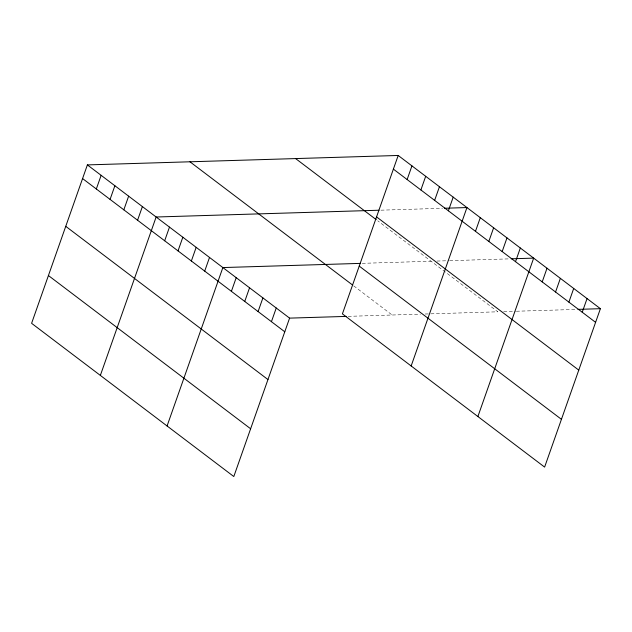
<?xml version="1.0" encoding="UTF-8"?>
<svg xmlns="http://www.w3.org/2000/svg" width="632" height="632" viewBox="0 0 632 632"><rect width="100%" height="100%" fill="white"/><g stroke="black" fill="none" stroke-linecap="round" stroke-linejoin="round"><path stroke-width="0.47" stroke-dasharray="3.16 2.37" d="M380.985 210.172L442.519 208.299M362.231 263.331L431.103 261.237M436.965 261.063L448.688 260.708M449.668 260.676L509.25 258.867M348.2 316.348L420.462 314.151M425.186 314.009L429.902 313.867M430.842 313.835L497.834 311.805L377.723 220.789M503.696 311.623L515.42 311.268M516.391 311.236L575.981 309.427M353.691 285.862L392.156 315.012"/><path stroke-width="0.95" d="M398.192 155.464L342.41 313.875L544.618 467.095L600.4 308.685L398.192 155.464L87.382 164.905L31.6 323.315L233.808 476.536L289.59 318.125L346.249 316.403M96.325 188.984L101.136 175.325M110.071 199.404L114.882 185.745M123.825 209.824L128.636 196.165M137.571 220.244L142.382 206.585M100.354 375.408L156.136 217.005L379.026 210.227M164.668 240.776L169.479 227.117M178.019 250.888L182.83 237.229M191.362 261L196.173 247.341M204.705 271.112L209.516 257.453M167.077 425.976L222.867 267.565L360.343 263.386M231.399 291.336L236.21 277.677M244.742 301.448L249.553 287.789M258.093 311.56L262.904 297.901M271.436 321.672L276.247 308.013M407.134 179.543L411.938 165.884M420.88 189.963L425.692 176.304M434.634 200.384L439.445 186.724M448.38 210.804L453.191 197.145M411.156 365.968L466.945 207.557L444.478 208.244M475.477 231.336L480.288 217.677M488.82 241.448L493.632 227.789M502.171 251.56L506.983 237.901M515.514 261.672L520.326 248.013M477.887 416.528L533.669 258.125L511.201 258.804M542.209 281.896L547.02 268.237M555.552 292.008L560.363 278.349M568.895 302.12L573.706 288.461M582.246 312.232L587.057 298.573M577.932 309.372L600.4 308.685M393.38 169.123L595.589 322.344M376.561 216.895L578.77 370.115M295.626 158.585L376.151 219.596M359.229 266.104L561.437 419.324M189.948 161.792L352.119 284.677M87.382 164.905L289.59 318.125M82.571 178.564L284.779 331.792M65.752 226.335L267.96 379.555M48.419 275.544L250.627 428.773"/></g></svg>
